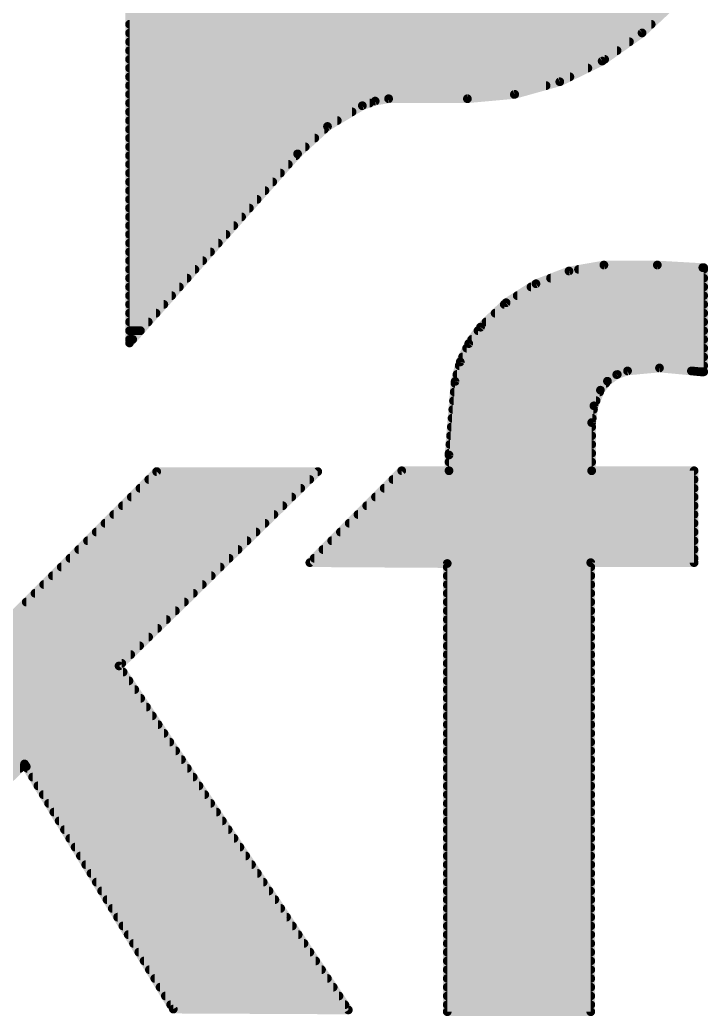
# Model space of a CAD drawing. Extents: x -0.1 to 68.7, y -15.2 to 51.5.
# Drawn here: x 51.089 to 53.086, y 3.091 to 5.982 of the extents above; entities that cross this region are included whole.
import ezdxf

# ---------------------------------------------------------------- set-up
doc = ezdxf.new("R2010")
doc.units = 0
doc.layers.add('21', color=41, linetype='CONTINUOUS')

msp = doc.modelspace()

# ---------------------------------------------------------------- linework, layer by layer
at = {"layer": '21', "const_width": 0.0254}
for points in [[(51.4071, 6.5608), (51.4071, 5.0444)], [(52.8944, 5.944), (52.9976, 6.0412)], [(51.4071, 5.9944), (52.9479, 5.9944)], [(51.4071, 5.969), (52.9209, 5.969)], [(51.4071, 5.9436), (52.8938, 5.9436)], [(52.7787, 5.8623), (52.8944, 5.944)], [(51.4071, 5.9182), (52.8579, 5.9182)], [(51.4071, 5.8928), (52.8219, 5.8928)], [(51.4071, 5.8674), (52.7859, 5.8674)], [(52.6557, 5.8023), (52.7787, 5.8623)], [(51.4071, 5.842), (52.7371, 5.842)], [(51.4071, 5.8166), (52.685, 5.8166)], [(52.5238, 5.7655), (52.6557, 5.8023)], [(51.4071, 5.7912), (52.6159, 5.7912)], [(51.4071, 5.7658), (52.5249, 5.7658)], [(51.4071, 5.7404), (52.1037, 5.7404)], [(52.0827, 5.7328), (52.1199, 5.7463)], [(52.1199, 5.7463), (52.1589, 5.7531)], [(52.1589, 5.7531), (52.3875, 5.7531)], [(52.3875, 5.7531), (52.5238, 5.7655)], [(51.4071, 5.715), (52.0528, 5.715)], [(51.9815, 5.6726), (52.0827, 5.7328)], [(51.4071, 5.6896), (52.01, 5.6896)], [(51.4071, 5.6642), (51.9723, 5.6642)], [(51.8947, 5.5931), (51.9815, 5.6726)], [(51.4071, 5.6388), (51.9446, 5.6388)], [(51.4071, 5.6134), (51.9169, 5.6134)], [(51.4071, 5.0444), (51.8947, 5.5931)], [(51.4071, 5.588), (51.8902, 5.588)], [(51.4071, 5.5626), (51.8676, 5.5626)], [(51.4071, 5.5372), (51.845, 5.5372)], [(51.4071, 5.5118), (51.8225, 5.5118)], [(51.4071, 5.4864), (51.7999, 5.4864)], [(51.4071, 5.461), (51.7773, 5.461)], [(51.4071, 5.4356), (51.7547, 5.4356)], [(51.4071, 5.4102), (51.7322, 5.4102)], [(51.4071, 5.3848), (51.7096, 5.3848)], [(51.4071, 5.3594), (51.687, 5.3594)], [(51.4071, 5.334), (51.6645, 5.334)], [(51.4071, 5.3086), (51.6419, 5.3086)], [(51.4071, 5.2832), (51.6193, 5.2832)], [(51.4071, 5.2578), (51.5967, 5.2578)], [(52.5866, 5.2161), (52.6825, 5.2531)], [(52.6825, 5.2531), (52.7837, 5.2705)], [(52.71, 5.2578), (53.0733, 5.2578)], [(52.7837, 5.2705), (52.9387, 5.2705)], [(52.9387, 5.2705), (53.0708, 5.2629)], [(53.0708, 5.2629), (53.0733, 5.2629)], [(53.0733, 5.2629), (53.0733, 4.9606)], [(51.4071, 5.2324), (51.5742, 5.2324)], [(52.6289, 5.2324), (53.0733, 5.2324)], [(51.4071, 5.207), (51.5516, 5.207)], [(52.4999, 5.1611), (52.5866, 5.2161)], [(52.5722, 5.207), (53.0733, 5.207)], [(51.4071, 5.1816), (51.529, 5.1816)], [(52.5322, 5.1816), (53.0733, 5.1816)], [(51.4071, 5.1562), (51.5065, 5.1562)], [(52.4256, 5.0902), (52.4999, 5.1611)], [(52.4947, 5.1562), (53.0733, 5.1562)], [(51.4071, 5.1308), (51.4839, 5.1308)], [(51.4071, 5.1054), (51.4613, 5.1054)], [(52.4415, 5.1054), (53.0733, 5.1054)], [(52.4681, 5.1308), (53.0733, 5.1308)], [(51.4071, 5.08), (51.4387, 5.08)], [(52.3916, 5.0425), (52.4256, 5.0902)], [(52.4183, 5.08), (53.0733, 5.08)], [(51.4071, 5.0546), (51.4162, 5.0546)], [(52.4002, 5.0546), (53.0733, 5.0546)], [(52.3667, 4.9894), (52.3916, 5.0425)], [(52.3854, 5.0292), (53.0733, 5.0292)], [(52.3519, 4.9327), (52.3667, 4.9894)], [(52.3735, 5.0038), (53.0733, 5.0038)], [(52.3639, 4.9784), (53.0733, 4.9784)], [(52.8523, 4.9632), (52.821, 4.9525)], [(52.945, 4.9718), (52.8523, 4.9632)], [(53.0377, 4.9632), (52.945, 4.9718)], [(53.0657, 4.9606), (53.0377, 4.9632)], [(53.0733, 4.9606), (53.0657, 4.9606)], [(52.3342, 4.7193), (52.3519, 4.9327)], [(52.3572, 4.953), (52.8225, 4.953)], [(52.794, 4.9333), (52.7736, 4.9073)], [(52.821, 4.9525), (52.794, 4.9333)], [(52.3494, 4.9022), (52.7715, 4.9022)], [(52.3515, 4.9276), (52.7895, 4.9276)], [(52.7736, 4.9073), (52.7548, 4.8619)], [(52.3473, 4.8768), (52.761, 4.8768)], [(52.3452, 4.8514), (52.7534, 4.8514)], [(52.7548, 4.8619), (52.7482, 4.8133)], [(52.3431, 4.826), (52.7499, 4.826)], [(52.3409, 4.8006), (52.7482, 4.8006)], [(52.7482, 4.8133), (52.7482, 4.6736)], [(52.3388, 4.7752), (52.7482, 4.7752)], [(52.3367, 4.7498), (52.7482, 4.7498)], [(52.3342, 4.6736), (52.3342, 4.7193)], [(52.3342, 4.699), (52.7482, 4.699)], [(52.3346, 4.7244), (52.7482, 4.7244)], [(50.9168, 4.1021), (51.4858, 4.6711)], [(51.9532, 4.6711), (51.3766, 4.1072)], [(51.4858, 4.6711), (51.9532, 4.6711)], [(51.9303, 4.4069), (52.197, 4.6736)], [(52.197, 4.6736), (52.3342, 4.6736)], [(52.3342, 4.6736), (52.7482, 4.6736)], [(52.7482, 4.6736), (53.0454, 4.6736)], [(53.0454, 4.6736), (53.0454, 4.4069)], [(51.4629, 4.6482), (51.9298, 4.6482)], [(52.1716, 4.6482), (53.0454, 4.6482)], [(51.4375, 4.6228), (51.9038, 4.6228)], [(52.1462, 4.6228), (53.0454, 4.6228)], [(51.4121, 4.5974), (51.8778, 4.5974)], [(52.1208, 4.5974), (53.0454, 4.5974)], [(51.3867, 4.572), (51.8519, 4.572)], [(52.0954, 4.572), (53.0454, 4.572)], [(51.3613, 4.5466), (51.8259, 4.5466)], [(52.07, 4.5466), (53.0454, 4.5466)], [(51.3359, 4.5212), (51.7999, 4.5212)], [(52.0446, 4.5212), (53.0454, 4.5212)], [(51.2851, 4.4704), (51.748, 4.4704)], [(51.3105, 4.4958), (51.774, 4.4958)], [(51.9938, 4.4704), (53.0454, 4.4704)], [(52.0192, 4.4958), (53.0454, 4.4958)], [(51.2597, 4.445), (51.722, 4.445)], [(51.9684, 4.445), (53.0454, 4.445)], [(51.2343, 4.4196), (51.696, 4.4196)], [(51.943, 4.4196), (53.0454, 4.4196)], [(51.2089, 4.3942), (51.6701, 4.3942)], [(52.3291, 4.4044), (51.9303, 4.4069)], [(52.3291, 3.1039), (52.3291, 4.4044)], [(52.3291, 4.3942), (52.7456, 4.3942)], [(53.0454, 4.4069), (52.7456, 4.4069)], [(52.7456, 4.4069), (52.7456, 3.1039)], [(51.1835, 4.3688), (51.6441, 4.3688)], [(52.3291, 4.3688), (52.7456, 4.3688)], [(51.1581, 4.3434), (51.6181, 4.3434)], [(52.3291, 4.3434), (52.7456, 4.3434)], [(51.1327, 4.318), (51.5922, 4.318)], [(52.3291, 4.318), (52.7456, 4.318)], [(51.0819, 4.2672), (51.5402, 4.2672)], [(51.1073, 4.2926), (51.5662, 4.2926)], [(52.3291, 4.2926), (52.7456, 4.2926)], [(52.3291, 4.2672), (52.7456, 4.2672)], [(51.0565, 4.2418), (51.5142, 4.2418)], [(52.3291, 4.2418), (52.7456, 4.2418)], [(51.0311, 4.2164), (51.4883, 4.2164)], [(52.3291, 4.2164), (52.7456, 4.2164)], [(51.0057, 4.191), (51.4623, 4.191)], [(52.3291, 4.191), (52.7456, 4.191)], [(50.9803, 4.1656), (51.4363, 4.1656)], [(52.3291, 4.1656), (52.7456, 4.1656)], [(50.9549, 4.1402), (51.4103, 4.1402)], [(52.3291, 4.1402), (52.7456, 4.1402)], [(50.9295, 4.1148), (51.3844, 4.1148)], [(51.3766, 4.1072), (52.0421, 3.109)], [(52.3291, 4.1148), (52.7456, 4.1148)], [(50.5028, 4.0894), (51.3885, 4.0894)], [(50.5028, 4.064), (51.4054, 4.064)], [(52.3291, 4.0894), (52.7456, 4.0894)], [(52.3291, 4.064), (52.7456, 4.064)], [(50.5028, 4.0386), (51.4223, 4.0386)], [(52.3291, 4.0386), (52.7456, 4.0386)], [(50.5028, 4.0132), (51.4393, 4.0132)], [(52.3291, 4.0132), (52.7456, 4.0132)], [(50.5028, 3.9878), (51.4562, 3.9878)], [(52.3291, 3.9878), (52.7456, 3.9878)], [(50.5028, 3.9624), (51.4731, 3.9624)], [(52.3291, 3.9624), (52.7456, 3.9624)], [(50.5028, 3.937), (51.4901, 3.937)], [(52.3291, 3.937), (52.7456, 3.937)], [(50.5028, 3.9116), (51.507, 3.9116)], [(52.3291, 3.9116), (52.7456, 3.9116)], [(50.5028, 3.8862), (51.5239, 3.8862)], [(50.5028, 3.8608), (51.5409, 3.8608)], [(52.3291, 3.8862), (52.7456, 3.8862)], [(52.3291, 3.8608), (52.7456, 3.8608)], [(50.5028, 3.8354), (51.5578, 3.8354)], [(52.3291, 3.8354), (52.7456, 3.8354)], [(50.5028, 3.81), (51.0892, 3.81)], [(51.1023, 3.8227), (50.9219, 3.6474)], [(51.1073, 3.8151), (51.1023, 3.8227)], [(51.5341, 3.1115), (51.1073, 3.8151)], [(51.1104, 3.81), (51.5747, 3.81)], [(52.3291, 3.81), (52.7456, 3.81)], [(51.1258, 3.7846), (51.5917, 3.7846)], [(52.3291, 3.7846), (52.7456, 3.7846)], [(51.1412, 3.7592), (51.6086, 3.7592)], [(52.3291, 3.7592), (52.7456, 3.7592)], [(51.1566, 3.7338), (51.6255, 3.7338)], [(52.3291, 3.7338), (52.7456, 3.7338)], [(51.172, 3.7084), (51.6425, 3.7084)], [(52.3291, 3.7084), (52.7456, 3.7084)], [(51.1874, 3.683), (51.6594, 3.683)], [(52.3291, 3.683), (52.7456, 3.683)], [(51.2028, 3.6576), (51.6763, 3.6576)], [(51.2182, 3.6322), (51.6933, 3.6322)], [(52.3291, 3.6576), (52.7456, 3.6576)], [(52.3291, 3.6322), (52.7456, 3.6322)], [(51.2337, 3.6068), (51.7102, 3.6068)], [(52.3291, 3.6068), (52.7456, 3.6068)], [(51.2491, 3.5814), (51.7272, 3.5814)], [(52.3291, 3.5814), (52.7456, 3.5814)], [(51.2645, 3.556), (51.7441, 3.556)], [(52.3291, 3.556), (52.7456, 3.556)], [(51.2799, 3.5306), (51.761, 3.5306)], [(52.3291, 3.5306), (52.7456, 3.5306)], [(51.2953, 3.5052), (51.778, 3.5052)], [(52.3291, 3.5052), (52.7456, 3.5052)], [(51.3107, 3.4798), (51.7949, 3.4798)], [(52.3291, 3.4798), (52.7456, 3.4798)], [(51.3261, 3.4544), (51.8118, 3.4544)], [(51.3415, 3.429), (51.8288, 3.429)], [(52.3291, 3.4544), (52.7456, 3.4544)], [(52.3291, 3.429), (52.7456, 3.429)], [(51.3569, 3.4036), (51.8457, 3.4036)], [(52.3291, 3.4036), (52.7456, 3.4036)], [(51.3723, 3.3782), (51.8626, 3.3782)], [(52.3291, 3.3782), (52.7456, 3.3782)], [(51.3877, 3.3528), (51.8796, 3.3528)], [(52.3291, 3.3528), (52.7456, 3.3528)], [(51.4031, 3.3274), (51.8965, 3.3274)], [(52.3291, 3.3274), (52.7456, 3.3274)], [(51.4185, 3.302), (51.9134, 3.302)], [(52.3291, 3.302), (52.7456, 3.302)], [(51.434, 3.2766), (51.9304, 3.2766)], [(52.3291, 3.2766), (52.7456, 3.2766)], [(51.4494, 3.2512), (51.9473, 3.2512)], [(51.4648, 3.2258), (51.9642, 3.2258)], [(52.3291, 3.2512), (52.7456, 3.2512)], [(52.3291, 3.2258), (52.7456, 3.2258)], [(51.4802, 3.2004), (51.9812, 3.2004)], [(52.3291, 3.2004), (52.7456, 3.2004)], [(51.4956, 3.175), (51.9981, 3.175)], [(52.3291, 3.175), (52.7456, 3.175)], [(51.511, 3.1496), (52.015, 3.1496)], [(52.3291, 3.1496), (52.7456, 3.1496)], [(51.5264, 3.1242), (52.032, 3.1242)], [(52.0421, 3.109), (51.5341, 3.1115)], [(52.3291, 3.1242), (52.7456, 3.1242)], [(52.7456, 3.1039), (52.3291, 3.1039)]]:
    msp.add_lwpolyline(points, dxfattribs=at)
at = {"layer": '21', "const_width": 0.0127}
for points in [[(51.4071, 5.9754, 1), (51.4071, 5.9627)], [(51.4071, 5.95, 1), (51.4071, 5.9372)], [(52.8901, 5.9487, 1), (52.8988, 5.9394)], [(52.8981, 5.9388, 1), (52.8908, 5.9492)], [(52.8938, 5.9372, 1), (52.8938, 5.95)], [(52.9209, 5.9627, 1), (52.9209, 5.9754)], [(51.4071, 5.9246, 1), (51.4071, 5.9119)], [(52.8579, 5.9119, 1), (52.8579, 5.9246)], [(51.4071, 5.8992, 1), (51.4071, 5.8864)], [(52.8219, 5.8864, 1), (52.8219, 5.8992)], [(51.4071, 5.8738, 1), (51.4071, 5.861)], [(52.775, 5.8675, 1), (52.7824, 5.8571)], [(52.7815, 5.8566, 1), (52.7759, 5.868)], [(52.7859, 5.861, 1), (52.7859, 5.8738)], [(51.4071, 5.8484, 1), (51.4071, 5.8357)], [(52.7371, 5.8357, 1), (52.7371, 5.8484)], [(51.4071, 5.823, 1), (51.4071, 5.8102)], [(52.6529, 5.808, 1), (52.6584, 5.7966)], [(52.6574, 5.7962, 1), (52.654, 5.8084)], [(52.685, 5.8102, 1), (52.685, 5.823)], [(51.4071, 5.7976, 1), (51.4071, 5.7848)], [(52.6159, 5.7848, 1), (52.6159, 5.7976)], [(51.4071, 5.7722, 1), (51.4071, 5.7595)], [(51.4071, 5.7468, 1), (51.4071, 5.734)], [(52.1037, 5.734, 1), (52.1037, 5.7468)], [(52.1188, 5.7525, 1), (52.121, 5.74)], [(52.1221, 5.7403, 1), (52.1178, 5.7522)], [(52.1589, 5.7595, 1), (52.1589, 5.7467)], [(52.16, 5.7468, 1), (52.1578, 5.7594)], [(52.3869, 5.7594, 1), (52.3881, 5.7468)], [(52.3875, 5.7467, 1), (52.3875, 5.7595)], [(52.5221, 5.7716, 1), (52.5255, 5.7594)], [(52.5244, 5.7592, 1), (52.5232, 5.7718)], [(52.5249, 5.7595, 1), (52.5249, 5.7722)], [(51.4071, 5.7214, 1), (51.4071, 5.7086)], [(52.0528, 5.7086, 1), (52.0528, 5.7214)], [(52.0805, 5.7388, 1), (52.0849, 5.7268)], [(52.0859, 5.7273, 1), (52.0795, 5.7383)], [(51.4071, 5.696, 1), (51.4071, 5.6833)], [(52.01, 5.6833, 1), (52.01, 5.696)], [(51.4071, 5.6706, 1), (51.4071, 5.6578)], [(51.9723, 5.6578, 1), (51.9723, 5.6706)], [(51.9783, 5.6781, 1), (51.9848, 5.6672)], [(51.9858, 5.6679, 1), (51.9772, 5.6773)], [(51.4071, 5.6452, 1), (51.4071, 5.6325)], [(51.9446, 5.6325, 1), (51.9446, 5.6452)], [(51.4071, 5.6198, 1), (51.4071, 5.6071)], [(51.9169, 5.6071, 1), (51.9169, 5.6198)], [(51.4071, 5.5944, 1), (51.4071, 5.5816)], [(51.8904, 5.5978, 1), (51.899, 5.5884)], [(51.8994, 5.5889, 1), (51.89, 5.5973)], [(51.8902, 5.5816, 1), (51.8902, 5.5944)], [(51.4071, 5.569, 1), (51.4071, 5.5563)], [(51.4071, 5.5436, 1), (51.4071, 5.5309)], [(51.845, 5.5309, 1), (51.845, 5.5436)], [(51.8676, 5.5563, 1), (51.8676, 5.569)], [(51.4071, 5.5182, 1), (51.4071, 5.5054)], [(51.8225, 5.5054, 1), (51.8225, 5.5182)], [(51.4071, 5.4928, 1), (51.4071, 5.4801)], [(51.7999, 5.4801, 1), (51.7999, 5.4928)], [(51.4071, 5.4674, 1), (51.4071, 5.4546)], [(51.7773, 5.4546, 1), (51.7773, 5.4674)], [(51.4071, 5.442, 1), (51.4071, 5.4292)], [(51.7547, 5.4292, 1), (51.7547, 5.442)], [(51.4071, 5.4166, 1), (51.4071, 5.4039)], [(51.7322, 5.4039, 1), (51.7322, 5.4166)], [(51.4071, 5.3912, 1), (51.4071, 5.3784)], [(51.7096, 5.3784, 1), (51.7096, 5.3912)], [(51.4071, 5.3658, 1), (51.4071, 5.353)], [(51.687, 5.353, 1), (51.687, 5.3658)], [(51.4071, 5.3404, 1), (51.4071, 5.3277)], [(51.4071, 5.315, 1), (51.4071, 5.3022)], [(51.6419, 5.3022, 1), (51.6419, 5.315)], [(51.6645, 5.3277, 1), (51.6645, 5.3404)], [(51.4071, 5.2896, 1), (51.4071, 5.2768)], [(51.6193, 5.2768, 1), (51.6193, 5.2896)], [(51.4071, 5.2642, 1), (51.4071, 5.2515)], [(51.5967, 5.2515, 1), (51.5967, 5.2642)], [(52.6814, 5.2593, 1), (52.6836, 5.2468)], [(52.6848, 5.2471, 1), (52.6802, 5.259)], [(52.71, 5.2642, 1), (52.71, 5.2515)], [(52.7837, 5.2769, 1), (52.7837, 5.2641)], [(52.7848, 5.2642, 1), (52.7826, 5.2768)], [(52.9391, 5.2768, 1), (52.9383, 5.2642)], [(52.9387, 5.2641, 1), (52.9387, 5.2769)], [(53.0708, 5.2693, 1), (53.0708, 5.2565)], [(53.0797, 5.2629, 1), (53.067, 5.2629)], [(53.0704, 5.2566, 1), (53.0712, 5.2692)], [(53.0733, 5.2565, 1), (53.0733, 5.2693)], [(53.0733, 5.2515, 1), (53.0733, 5.2642)], [(51.4071, 5.2388, 1), (51.4071, 5.226)], [(51.5742, 5.226, 1), (51.5742, 5.2388)], [(52.6289, 5.2388, 1), (52.6289, 5.226)], [(53.0733, 5.226, 1), (53.0733, 5.2388)], [(51.4071, 5.2134, 1), (51.4071, 5.2006)], [(51.5516, 5.2006, 1), (51.5516, 5.2134)], [(52.5722, 5.2134, 1), (52.5722, 5.2006)], [(52.5844, 5.2221, 1), (52.5889, 5.2102)], [(52.59, 5.2108, 1), (52.5832, 5.2215)], [(53.0733, 5.2006, 1), (53.0733, 5.2134)], [(51.4071, 5.188, 1), (51.4071, 5.1753)], [(51.529, 5.1753, 1), (51.529, 5.188)], [(52.5322, 5.188, 1), (52.5322, 5.1753)], [(53.0733, 5.1753, 1), (53.0733, 5.188)], [(51.4071, 5.1626, 1), (51.4071, 5.1498)], [(51.5065, 5.1498, 1), (51.5065, 5.1626)], [(52.4947, 5.1626, 1), (52.4947, 5.1498)], [(52.4965, 5.1665, 1), (52.5033, 5.1558)], [(52.5043, 5.1565, 1), (52.4955, 5.1657)], [(53.0733, 5.1498, 1), (53.0733, 5.1626)], [(51.4071, 5.1372, 1), (51.4071, 5.1244)], [(51.4071, 5.1118, 1), (51.4071, 5.0991)], [(51.4613, 5.0991, 1), (51.4613, 5.1118)], [(51.4839, 5.1244, 1), (51.4839, 5.1372)], [(52.4415, 5.1118, 1), (52.4415, 5.0991)], [(52.4681, 5.1372, 1), (52.4681, 5.1244)], [(53.0733, 5.1244, 1), (53.0733, 5.1372)], [(53.0733, 5.0991, 1), (53.0733, 5.1118)], [(51.4071, 5.0864, 1), (51.4071, 5.0736)], [(51.4387, 5.0736, 1), (51.4387, 5.0864)], [(52.4183, 5.0864, 1), (52.4183, 5.0736)], [(52.4212, 5.0948, 1), (52.43, 5.0856)], [(52.4308, 5.0865, 1), (52.4204, 5.0939)], [(53.0733, 5.0736, 1), (53.0733, 5.0864)], [(51.4071, 5.061, 1), (51.4071, 5.0483)], [(51.4162, 5.0483, 1), (51.4162, 5.061)], [(52.4002, 5.061, 1), (52.4002, 5.0483)], [(53.0733, 5.0483, 1), (53.0733, 5.061)], [(51.4024, 5.0486, 1), (51.4118, 5.0402)], [(51.4008, 5.0444, 1), (51.4134, 5.0444)], [(52.3854, 5.0356, 1), (52.3854, 5.0229)], [(52.3864, 5.0462, 1), (52.3968, 5.0388)], [(52.3973, 5.0398, 1), (52.3858, 5.0452)], [(53.0733, 5.0229, 1), (53.0733, 5.0356)], [(52.3729, 4.9878, 1), (52.3606, 4.991)], [(52.3735, 5.0102, 1), (52.3735, 4.9974)], [(53.0733, 4.9974, 1), (53.0733, 5.0102)], [(52.3639, 4.9848, 1), (52.3639, 4.9721)], [(52.361, 4.9921, 1), (52.3725, 4.9867)], [(52.8517, 4.9695, 1), (52.8529, 4.9569)], [(52.8544, 4.9572, 1), (52.8502, 4.9692)], [(52.9456, 4.9781, 1), (52.9444, 4.9655)], [(52.9456, 4.9655, 1), (52.9444, 4.9781)], [(53.0383, 4.9695, 1), (53.0371, 4.9569)], [(53.0371, 4.9569, 1), (53.0383, 4.9695)], [(53.0657, 4.967, 1), (53.0657, 4.9543)], [(53.0651, 4.9543, 1), (53.0663, 4.9669)], [(53.0733, 4.9721, 1), (53.0733, 4.9848)], [(53.0733, 4.9543, 1), (53.0733, 4.967)], [(52.3582, 4.9322, 1), (52.3456, 4.9332)], [(52.3572, 4.9594, 1), (52.3572, 4.9466)], [(52.7903, 4.9385, 1), (52.7977, 4.9282)], [(52.799, 4.9294, 1), (52.789, 4.9373)], [(52.8189, 4.9585, 1), (52.823, 4.9465)], [(52.8247, 4.9473, 1), (52.8173, 4.9577)], [(52.8225, 4.9466, 1), (52.8225, 4.9594)], [(53.067, 4.9606, 1), (53.0797, 4.9606)], [(52.3494, 4.9086, 1), (52.3494, 4.8959)], [(52.3515, 4.934, 1), (52.3515, 4.9212)], [(52.3458, 4.9343, 1), (52.358, 4.9311)], [(52.7686, 4.9112, 1), (52.7786, 4.9034)], [(52.7795, 4.9049, 1), (52.7677, 4.9097)], [(52.7715, 4.8959, 1), (52.7715, 4.9086)], [(52.7895, 4.9212, 1), (52.7895, 4.934)], [(52.3473, 4.8832, 1), (52.3473, 4.8704)], [(52.761, 4.8704, 1), (52.761, 4.8832)], [(52.3452, 4.8578, 1), (52.3452, 4.845)], [(52.7611, 4.8611, 1), (52.7485, 4.8628)], [(52.749, 4.8644, 1), (52.7607, 4.8595)], [(52.7534, 4.845, 1), (52.7534, 4.8578)], [(52.3431, 4.8324, 1), (52.3431, 4.8197)], [(52.7499, 4.8197, 1), (52.7499, 4.8324)], [(52.3409, 4.807, 1), (52.3409, 4.7942)], [(52.7419, 4.8142, 1), (52.7545, 4.8124)], [(52.7546, 4.8133, 1), (52.7419, 4.8133)], [(52.7482, 4.7942, 1), (52.7482, 4.807)], [(52.3388, 4.7816, 1), (52.3388, 4.7688)], [(52.7482, 4.7688, 1), (52.7482, 4.7816)], [(52.3367, 4.7562, 1), (52.3367, 4.7435)], [(52.7482, 4.7435, 1), (52.7482, 4.7562)], [(52.3279, 4.7198, 1), (52.3405, 4.7188)], [(52.3342, 4.7054, 1), (52.3342, 4.6926)], [(52.3406, 4.7193, 1), (52.3279, 4.7193)], [(52.3346, 4.7308, 1), (52.3346, 4.718)], [(52.7482, 4.718, 1), (52.7482, 4.7308)], [(52.7482, 4.6926, 1), (52.7482, 4.7054)], [(51.4858, 4.6775, 1), (51.4858, 4.6647)], [(51.4903, 4.6666, 1), (51.4813, 4.6756)], [(51.9576, 4.6666, 1), (51.9488, 4.6756)], [(51.9532, 4.6647, 1), (51.9532, 4.6775)], [(52.197, 4.68, 1), (52.197, 4.6673)], [(52.2015, 4.6691, 1), (52.1925, 4.6781)], [(52.3342, 4.68, 1), (52.3342, 4.6673)], [(52.3342, 4.6673, 1), (52.3342, 4.68)], [(52.7482, 4.68, 1), (52.7482, 4.6673)], [(52.7482, 4.6673, 1), (52.7482, 4.68)], [(53.0517, 4.6736, 1), (53.0391, 4.6736)], [(53.0454, 4.6673, 1), (53.0454, 4.68)], [(51.4629, 4.6546, 1), (51.4629, 4.6418)], [(51.9298, 4.6418, 1), (51.9298, 4.6546)], [(52.1716, 4.6546, 1), (52.1716, 4.6418)], [(52.3279, 4.6736, 1), (52.3406, 4.6736)], [(52.7419, 4.6736, 1), (52.7546, 4.6736)], [(53.0454, 4.6418, 1), (53.0454, 4.6546)], [(51.4375, 4.6292, 1), (51.4375, 4.6164)], [(51.9038, 4.6164, 1), (51.9038, 4.6292)], [(52.1462, 4.6292, 1), (52.1462, 4.6164)], [(53.0454, 4.6164, 1), (53.0454, 4.6292)], [(51.4121, 4.6038, 1), (51.4121, 4.5911)], [(51.8778, 4.5911, 1), (51.8778, 4.6038)], [(52.1208, 4.6038, 1), (52.1208, 4.5911)], [(53.0454, 4.5911, 1), (53.0454, 4.6038)], [(51.3867, 4.5784, 1), (51.3867, 4.5656)], [(51.8519, 4.5656, 1), (51.8519, 4.5784)], [(52.0954, 4.5784, 1), (52.0954, 4.5656)], [(53.0454, 4.5656, 1), (53.0454, 4.5784)], [(51.3613, 4.553, 1), (51.3613, 4.5403)], [(51.8259, 4.5403, 1), (51.8259, 4.553)], [(52.07, 4.553, 1), (52.07, 4.5403)], [(53.0454, 4.5403, 1), (53.0454, 4.553)], [(51.3359, 4.5276, 1), (51.3359, 4.5149)], [(51.7999, 4.5149, 1), (51.7999, 4.5276)], [(52.0446, 4.5276, 1), (52.0446, 4.5149)], [(53.0454, 4.5149, 1), (53.0454, 4.5276)], [(51.2851, 4.4768, 1), (51.2851, 4.4641)], [(51.3105, 4.5022, 1), (51.3105, 4.4894)], [(51.748, 4.4641, 1), (51.748, 4.4768)], [(51.774, 4.4894, 1), (51.774, 4.5022)], [(51.9938, 4.4768, 1), (51.9938, 4.4641)], [(52.0192, 4.5022, 1), (52.0192, 4.4894)], [(53.0454, 4.4894, 1), (53.0454, 4.5022)], [(53.0454, 4.4641, 1), (53.0454, 4.4768)], [(51.2597, 4.4514, 1), (51.2597, 4.4386)], [(51.722, 4.4386, 1), (51.722, 4.4514)], [(51.9684, 4.4514, 1), (51.9684, 4.4386)], [(53.0454, 4.4386, 1), (53.0454, 4.4514)], [(51.2343, 4.426, 1), (51.2343, 4.4132)], [(51.696, 4.4132, 1), (51.696, 4.426)], [(51.943, 4.426, 1), (51.943, 4.4132)], [(53.0454, 4.4132, 1), (53.0454, 4.426)], [(51.2089, 4.4006, 1), (51.2089, 4.3879)], [(51.6701, 4.3879, 1), (51.6701, 4.4006)], [(51.9258, 4.4114, 1), (51.9348, 4.4024)], [(51.9303, 4.4132, 1), (51.9303, 4.4006)], [(52.3291, 4.4006, 1), (52.3291, 4.3879)], [(52.3355, 4.4044, 1), (52.3228, 4.4044)], [(52.3291, 4.3981, 1), (52.3291, 4.4107)], [(52.7456, 4.4133, 1), (52.7456, 4.4005)], [(52.752, 4.4069, 1), (52.7393, 4.4069)], [(52.7456, 4.3879, 1), (52.7456, 4.4006)], [(53.0391, 4.4069, 1), (53.0517, 4.4069)], [(53.0454, 4.4005, 1), (53.0454, 4.4133)], [(51.1835, 4.3752, 1), (51.1835, 4.3624)], [(51.6441, 4.3624, 1), (51.6441, 4.3752)], [(52.3291, 4.3752, 1), (52.3291, 4.3624)], [(52.7456, 4.3624, 1), (52.7456, 4.3752)], [(51.1581, 4.3498, 1), (51.1581, 4.337)], [(51.6181, 4.337, 1), (51.6181, 4.3498)], [(52.3291, 4.3498, 1), (52.3291, 4.337)], [(52.7456, 4.337, 1), (52.7456, 4.3498)], [(51.1327, 4.3244, 1), (51.1327, 4.3117)], [(51.5922, 4.3117, 1), (51.5922, 4.3244)], [(52.3291, 4.3244, 1), (52.3291, 4.3117)], [(52.7456, 4.3117, 1), (52.7456, 4.3244)], [(51.1073, 4.299, 1), (51.1073, 4.2862)], [(51.5402, 4.2608, 1), (51.5402, 4.2736)], [(51.5662, 4.2862, 1), (51.5662, 4.299)], [(52.3291, 4.299, 1), (52.3291, 4.2862)], [(52.3291, 4.2736, 1), (52.3291, 4.2608)], [(52.7456, 4.2862, 1), (52.7456, 4.299)], [(52.7456, 4.2608, 1), (52.7456, 4.2736)], [(51.5142, 4.2355, 1), (51.5142, 4.2482)], [(52.3291, 4.2482, 1), (52.3291, 4.2355)], [(52.7456, 4.2355, 1), (52.7456, 4.2482)], [(51.4883, 4.21, 1), (51.4883, 4.2228)], [(52.3291, 4.2228, 1), (52.3291, 4.21)], [(52.7456, 4.21, 1), (52.7456, 4.2228)], [(51.4623, 4.1846, 1), (51.4623, 4.1974)], [(52.3291, 4.1974, 1), (52.3291, 4.1846)], [(52.7456, 4.1846, 1), (52.7456, 4.1974)], [(51.4363, 4.1593, 1), (51.4363, 4.172)], [(52.3291, 4.172, 1), (52.3291, 4.1593)], [(52.7456, 4.1593, 1), (52.7456, 4.172)], [(51.4103, 4.1338, 1), (51.4103, 4.1466)], [(52.3291, 4.1466, 1), (52.3291, 4.1338)], [(52.7456, 4.1338, 1), (52.7456, 4.1466)], [(51.3819, 4.1107, 1), (51.3713, 4.1037)], [(51.3722, 4.1117, 1), (51.381, 4.1027)], [(51.3844, 4.1084, 1), (51.3844, 4.1212)], [(52.3291, 4.1212, 1), (52.3291, 4.1084)], [(52.7456, 4.1084, 1), (52.7456, 4.1212)], [(51.3885, 4.0831, 1), (51.3885, 4.0958)], [(51.4054, 4.0576, 1), (51.4054, 4.0704)], [(52.3291, 4.0704, 1), (52.3291, 4.0576)], [(52.3291, 4.0958, 1), (52.3291, 4.0831)], [(52.7456, 4.0831, 1), (52.7456, 4.0958)], [(52.7456, 4.0576, 1), (52.7456, 4.0704)], [(51.4223, 4.0323, 1), (51.4223, 4.045)], [(52.3291, 4.045, 1), (52.3291, 4.0323)], [(52.7456, 4.0323, 1), (52.7456, 4.045)], [(51.4393, 4.0069, 1), (51.4393, 4.0196)], [(52.3291, 4.0196, 1), (52.3291, 4.0069)], [(52.7456, 4.0069, 1), (52.7456, 4.0196)], [(51.4562, 3.9815, 1), (51.4562, 3.9941)], [(52.3291, 3.9941, 1), (52.3291, 3.9815)], [(52.7456, 3.9815, 1), (52.7456, 3.9941)], [(51.4731, 3.9561, 1), (51.4731, 3.9688)], [(52.3291, 3.9688, 1), (52.3291, 3.9561)], [(52.7456, 3.9561, 1), (52.7456, 3.9688)], [(51.4901, 3.9307, 1), (51.4901, 3.9434)], [(52.3291, 3.9434, 1), (52.3291, 3.9307)], [(52.7456, 3.9307, 1), (52.7456, 3.9434)], [(51.507, 3.9053, 1), (51.507, 3.9179)], [(52.3291, 3.9179, 1), (52.3291, 3.9053)], [(52.7456, 3.9053, 1), (52.7456, 3.9179)], [(51.5239, 3.8799, 1), (51.5239, 3.8925)], [(51.5409, 3.8545, 1), (51.5409, 3.8672)], [(52.3291, 3.8925, 1), (52.3291, 3.8799)], [(52.3291, 3.8672, 1), (52.3291, 3.8545)], [(52.7456, 3.8799, 1), (52.7456, 3.8925)], [(52.7456, 3.8545, 1), (52.7456, 3.8672)], [(51.5578, 3.8291, 1), (51.5578, 3.8418)], [(52.3291, 3.8418, 1), (52.3291, 3.8291)], [(52.7456, 3.8291, 1), (52.7456, 3.8418)], [(51.0892, 3.8037, 1), (51.0892, 3.8163)], [(51.1076, 3.8262, 1), (51.097, 3.8192)], [(51.1067, 3.8181, 1), (51.0979, 3.8273)], [(51.1127, 3.8184, 1), (51.1019, 3.8118)], [(51.102, 3.8116, 1), (51.1126, 3.8186)], [(51.1104, 3.8163, 1), (51.1104, 3.8037)], [(51.5747, 3.8037, 1), (51.5747, 3.8163)], [(52.3291, 3.8163, 1), (52.3291, 3.8037)], [(52.7456, 3.8037, 1), (52.7456, 3.8163)], [(51.1258, 3.791, 1), (51.1258, 3.7783)], [(51.5917, 3.7783, 1), (51.5917, 3.791)], [(52.3291, 3.791, 1), (52.3291, 3.7783)], [(52.7456, 3.7783, 1), (52.7456, 3.791)], [(51.1412, 3.7656, 1), (51.1412, 3.7529)], [(51.6086, 3.7529, 1), (51.6086, 3.7656)], [(52.3291, 3.7656, 1), (52.3291, 3.7529)], [(52.7456, 3.7529, 1), (52.7456, 3.7656)], [(51.1566, 3.7401, 1), (51.1566, 3.7275)], [(51.6255, 3.7275, 1), (51.6255, 3.7401)], [(52.3291, 3.7401, 1), (52.3291, 3.7275)], [(52.7456, 3.7275, 1), (52.7456, 3.7401)], [(51.172, 3.7147, 1), (51.172, 3.7021)], [(51.6425, 3.7021, 1), (51.6425, 3.7147)], [(52.3291, 3.7147, 1), (52.3291, 3.7021)], [(52.7456, 3.7021, 1), (52.7456, 3.7147)], [(51.1874, 3.6894, 1), (51.1874, 3.6767)], [(51.6594, 3.6767, 1), (51.6594, 3.6894)], [(52.3291, 3.6894, 1), (52.3291, 3.6767)], [(52.7456, 3.6767, 1), (52.7456, 3.6894)], [(51.2028, 3.6639, 1), (51.2028, 3.6513)], [(51.2182, 3.6385, 1), (51.2182, 3.6259)], [(51.6763, 3.6513, 1), (51.6763, 3.6639)], [(51.6933, 3.6259, 1), (51.6933, 3.6385)], [(52.3291, 3.6639, 1), (52.3291, 3.6513)], [(52.3291, 3.6385, 1), (52.3291, 3.6259)], [(52.7456, 3.6513, 1), (52.7456, 3.6639)], [(52.7456, 3.6259, 1), (52.7456, 3.6385)], [(51.2337, 3.6132, 1), (51.2337, 3.6005)], [(51.7102, 3.6005, 1), (51.7102, 3.6132)], [(52.3291, 3.6132, 1), (52.3291, 3.6005)], [(52.7456, 3.6005, 1), (52.7456, 3.6132)], [(51.2491, 3.5878, 1), (51.2491, 3.5751)], [(51.7272, 3.5751, 1), (51.7272, 3.5878)], [(52.3291, 3.5878, 1), (52.3291, 3.5751)], [(52.7456, 3.5751, 1), (52.7456, 3.5878)], [(51.2645, 3.5623, 1), (51.2645, 3.5497)], [(51.7441, 3.5497, 1), (51.7441, 3.5623)], [(52.3291, 3.5623, 1), (52.3291, 3.5497)], [(52.7456, 3.5497, 1), (52.7456, 3.5623)], [(51.2799, 3.537, 1), (51.2799, 3.5243)], [(51.761, 3.5243, 1), (51.761, 3.537)], [(52.3291, 3.537, 1), (52.3291, 3.5243)], [(52.7456, 3.5243, 1), (52.7456, 3.537)], [(51.2953, 3.5116, 1), (51.2953, 3.4989)], [(51.778, 3.4989, 1), (51.778, 3.5116)], [(52.3291, 3.5116, 1), (52.3291, 3.4989)], [(52.7456, 3.4989, 1), (52.7456, 3.5116)], [(51.3107, 3.4861, 1), (51.3107, 3.4735)], [(51.7949, 3.4735, 1), (51.7949, 3.4861)], [(52.3291, 3.4861, 1), (52.3291, 3.4735)], [(52.7456, 3.4735, 1), (52.7456, 3.4861)], [(51.3261, 3.4607, 1), (51.3261, 3.4481)], [(51.3415, 3.4354, 1), (51.3415, 3.4227)], [(51.8118, 3.4481, 1), (51.8118, 3.4607)], [(51.8288, 3.4227, 1), (51.8288, 3.4354)], [(52.3291, 3.4607, 1), (52.3291, 3.4481)], [(52.3291, 3.4354, 1), (52.3291, 3.4227)], [(52.7456, 3.4481, 1), (52.7456, 3.4607)], [(52.7456, 3.4227, 1), (52.7456, 3.4354)], [(51.3569, 3.4099, 1), (51.3569, 3.3973)], [(51.8457, 3.3973, 1), (51.8457, 3.4099)], [(52.3291, 3.4099, 1), (52.3291, 3.3973)], [(52.7456, 3.3973, 1), (52.7456, 3.4099)], [(51.3723, 3.3845, 1), (51.3723, 3.3719)], [(51.8626, 3.3719, 1), (51.8626, 3.3845)], [(52.3291, 3.3845, 1), (52.3291, 3.3719)], [(52.7456, 3.3719, 1), (52.7456, 3.3845)], [(51.3877, 3.3592, 1), (51.3877, 3.3465)], [(51.8796, 3.3465, 1), (51.8796, 3.3592)], [(52.3291, 3.3592, 1), (52.3291, 3.3465)], [(52.7456, 3.3465, 1), (52.7456, 3.3592)], [(51.4031, 3.3338, 1), (51.4031, 3.3211)], [(51.8965, 3.3211, 1), (51.8965, 3.3338)], [(52.3291, 3.3338, 1), (52.3291, 3.3211)], [(52.7456, 3.3211, 1), (52.7456, 3.3338)], [(51.4185, 3.3083, 1), (51.4185, 3.2957)], [(51.9134, 3.2957, 1), (51.9134, 3.3083)], [(52.3291, 3.3083, 1), (52.3291, 3.2957)], [(52.7456, 3.2957, 1), (52.7456, 3.3083)], [(51.434, 3.283, 1), (51.434, 3.2703)], [(51.9304, 3.2703, 1), (51.9304, 3.283)], [(52.3291, 3.283, 1), (52.3291, 3.2703)], [(52.7456, 3.2703, 1), (52.7456, 3.283)], [(51.4494, 3.2576, 1), (51.4494, 3.2449)], [(51.4648, 3.2321, 1), (51.4648, 3.2195)], [(51.9473, 3.2449, 1), (51.9473, 3.2576)], [(51.9642, 3.2195, 1), (51.9642, 3.2321)], [(52.3291, 3.2576, 1), (52.3291, 3.2449)], [(52.3291, 3.2321, 1), (52.3291, 3.2195)], [(52.7456, 3.2449, 1), (52.7456, 3.2576)], [(52.7456, 3.2195, 1), (52.7456, 3.2321)], [(51.4802, 3.2067, 1), (51.4802, 3.1941)], [(51.9812, 3.1941, 1), (51.9812, 3.2067)], [(52.3291, 3.2067, 1), (52.3291, 3.1941)], [(52.7456, 3.1941, 1), (52.7456, 3.2067)], [(51.4956, 3.1814, 1), (51.4956, 3.1687)], [(51.9981, 3.1687, 1), (51.9981, 3.1814)], [(52.3291, 3.1814, 1), (52.3291, 3.1687)], [(52.7456, 3.1687, 1), (52.7456, 3.1814)], [(51.511, 3.1559, 1), (51.511, 3.1433)], [(52.015, 3.1433, 1), (52.015, 3.1559)], [(52.3291, 3.1559, 1), (52.3291, 3.1433)], [(52.7456, 3.1433, 1), (52.7456, 3.1559)], [(51.5264, 3.1305, 1), (51.5264, 3.1179)], [(51.5341, 3.1178, 1), (51.5341, 3.1052)], [(52.032, 3.1179, 1), (52.032, 3.1305)], [(52.3291, 3.1305, 1), (52.3291, 3.1179)], [(52.7456, 3.1179, 1), (52.7456, 3.1305)], [(51.5287, 3.1082, 1), (51.5395, 3.1148)], [(52.0368, 3.1055, 1), (52.0474, 3.1125)], [(52.0421, 3.1027, 1), (52.0421, 3.1153)], [(52.3291, 3.1103, 1), (52.3291, 3.0976)], [(52.3228, 3.1039, 1), (52.3355, 3.1039)], [(52.7393, 3.1039, 1), (52.752, 3.1039)], [(52.7456, 3.0976, 1), (52.7456, 3.1103)]]:
    msp.add_lwpolyline(points, format="xyb", dxfattribs=at)

doc.saveas('drawing.dxf')
